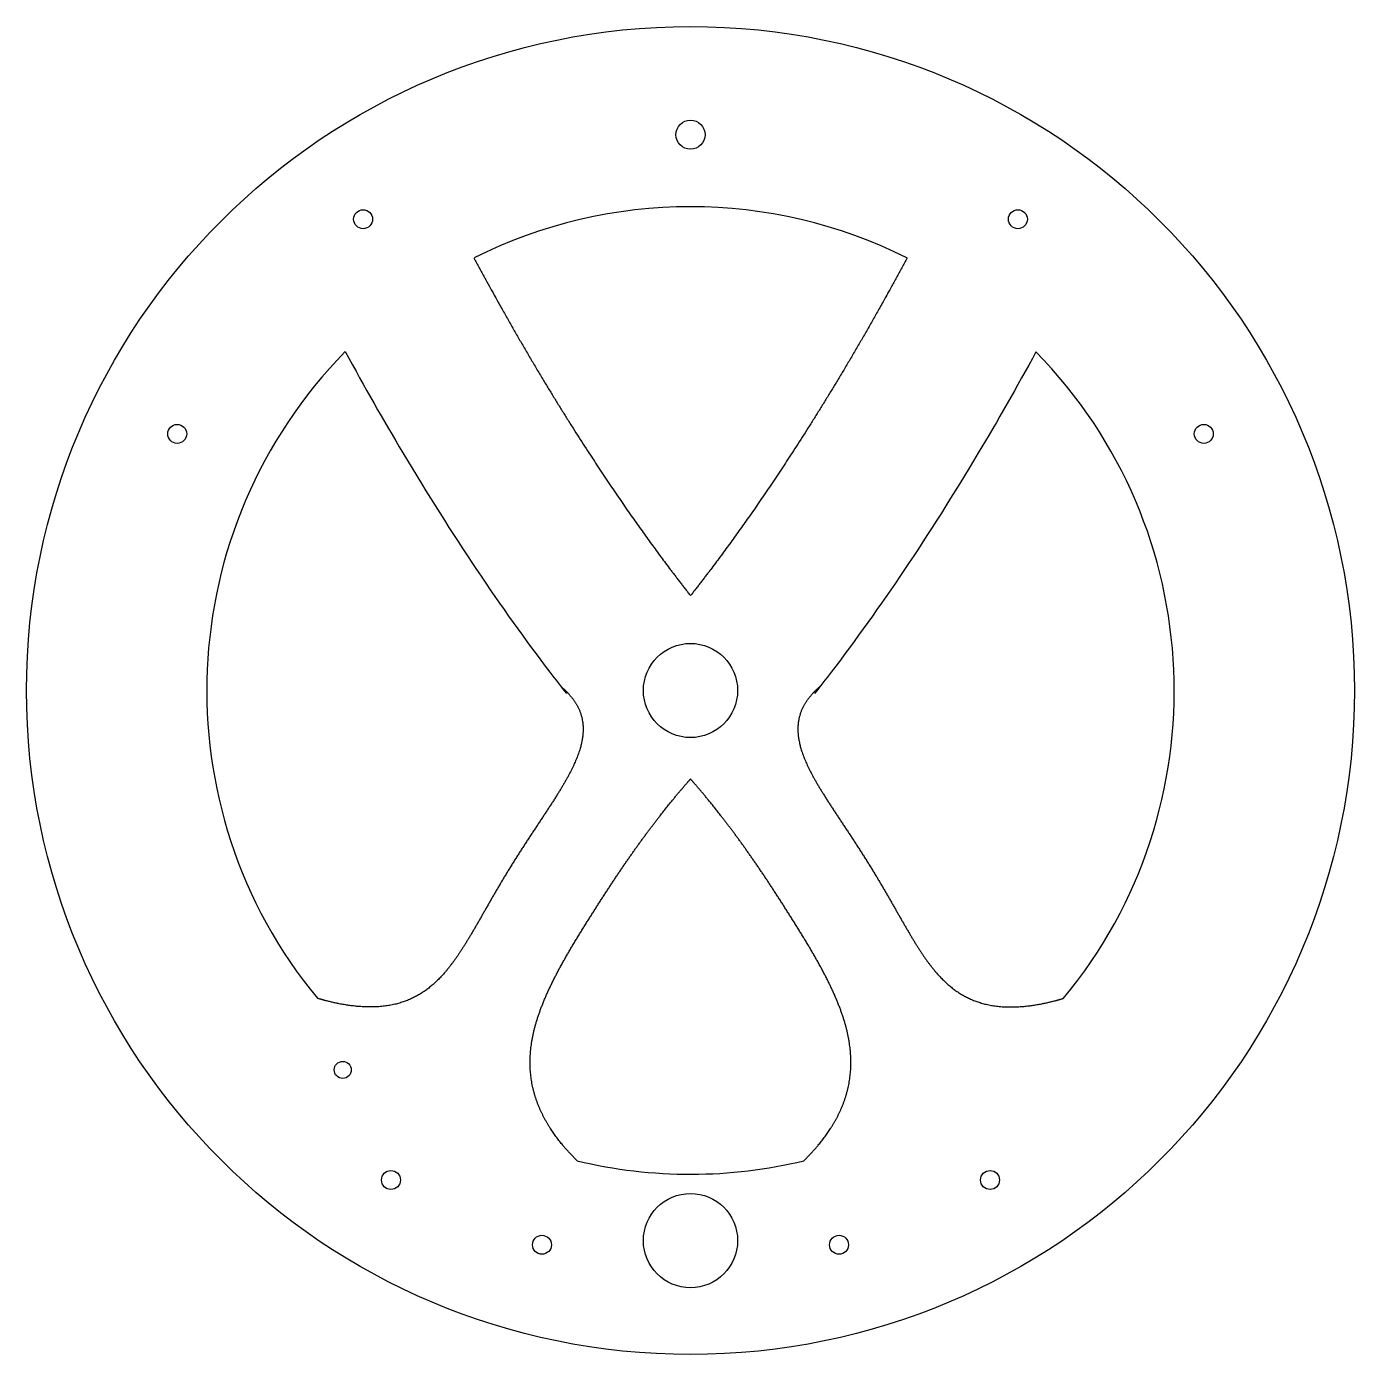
# Model space of a CAD drawing. Header units: millimetres. Extents: x -105 to 105, y -105 to 105.
import ezdxf

# ---------------------------------------------------------------- set-up
doc = ezdxf.new("R2010")
doc.units = ezdxf.units.MM
doc.layers.get('0').update_dxf_attribs({"linetype": 'CONTINUOUS'})

msp = doc.modelspace()

# ---------------------------------------------------------------- linework, layer by layer
for centre, radius in [((0, 0), 105), ((0, 87.9), 2.3), ((-51.78, 74.53), 1.5), ((51.78, 74.53), 1.5), ((-81.17, 40.58), 1.5), ((81.17, 40.58), 1.5), ((0, 0), 7.45), ((-55, -60), 1.35), ((-47.37, -77.41), 1.5), ((47.37, -77.41), 1.5), ((0, -87), 7.45), ((-23.49, -87.66), 1.5), ((23.49, -87.66), 1.5)]:
    msp.add_circle(centre, radius)
for start, end in [(63.4153, 116.5847), (135.5353, 219.5211), (-39.5211, 44.4243), (256.4586, 270.1249), (270.1249, 283.5414)]:
    msp.add_arc((0, 0), 76.5, start, end)
for points, degree, knots in [([(-34.24, 68.41), (-31.33, 62.96), (-24.4, 50.54), (-17.4, 39.15), (-10.5, 28.87), (-3.79, 19.81), (0, 15)], 5, [0.6523428, 0.6523428, 0.6523428, 0.6523428, 0.6523428, 0.6523428, 0.8, 1, 1, 1, 1, 1, 1]), ([(34.24, 68.41), (31.33, 62.96), (24.4, 50.54), (17.4, 39.15), (10.5, 28.87), (3.79, 19.81), (0, 15)], 5, [0.6523428, 0.6523428, 0.6523428, 0.6523428, 0.6523428, 0.6523428, 0.8, 1, 1, 1, 1, 1, 1]), ([(-54.6, 53.59), (-51.58, 48.01), (-48.53, 42.68), (-45.48, 37.57), (-37.71, 24.55), (-29.95, 12.99), (-22.25, 2.9), (-21.37, 1.75), (-20.5, 0.63), (-19.63, -0.48)], 3, [0.6682838, 0.6682838, 0.6682838, 0.6682838, 0.7547579, 0.7547579, 0.7547579, 0.9750195, 0.9750195, 0.9750195, 1, 1, 1, 1]), ([(54.63, 53.55), (51.61, 47.99), (48.56, 42.66), (45.51, 37.56), (37.73, 24.54), (29.96, 12.99), (22.25, 2.9), (21.38, 1.75), (20.5, 0.62), (19.63, -0.48)], 3, [0.668284, 0.668284, 0.668284, 0.668284, 0.7547579, 0.7547579, 0.7547579, 0.9750195, 0.9750195, 0.9750195, 1, 1, 1, 1])]:
    msp.add_open_spline(points, degree=degree, knots=knots)
for points in [[(-20.5, 0.63), (-20, 0.22), (-19.09, -0.63), (-18, -1.96), (-17.06, -3.88), (-16.78, -6.5), (-17.35, -9.36), (-18.66, -12.45), (-20.57, -15.76), (-22.86, -19.28), (-25.34, -22.97), (-27.83, -26.8), (-30.19, -30.69), (-32.39, -34.54), (-34.46, -38.22), (-36.51, -41.61), (-38.66, -44.57), (-41.03, -46.98), (-43.74, -48.76), (-46.86, -49.85), (-50.42, -50.23), (-53.63, -49.96), (-56.24, -49.45), (-58.07, -48.96), (-59.01, -48.68)], [(20.5, 0.63), (20, 0.22), (19.09, -0.63), (18, -1.96), (17.06, -3.88), (16.78, -6.5), (17.35, -9.36), (18.66, -12.45), (20.57, -15.76), (22.86, -19.28), (25.34, -22.97), (27.83, -26.8), (30.19, -30.69), (32.39, -34.54), (34.46, -38.22), (36.51, -41.61), (38.66, -44.57), (41.03, -46.98), (43.74, -48.76), (46.86, -49.85), (50.42, -50.23), (53.63, -49.96), (56.24, -49.45), (58.07, -48.96), (59.01, -48.68)], [(-17.91, -74.37), (-18.68, -73.62), (-20.13, -72.09), (-22, -69.77), (-23.9, -66.59), (-25.25, -62.5), (-25.6, -58.28), (-24.99, -53.95), (-23.52, -49.54), (-21.41, -45.08), (-18.89, -40.64), (-16.17, -36.26), (-13.44, -32), (-10.75, -27.93), (-8.06, -24.07), (-5.37, -20.46), (-3.22, -17.76), (-1.61, -15.84), (-0.54, -14.6), (0, -14)], [(17.91, -74.37), (18.68, -73.62), (20.13, -72.09), (22, -69.77), (23.9, -66.59), (25.25, -62.5), (25.6, -58.28), (24.99, -53.95), (23.52, -49.54), (21.41, -45.08), (18.89, -40.64), (16.17, -36.26), (13.44, -32), (10.75, -27.93), (8.06, -24.07), (5.37, -20.46), (3.22, -17.76), (1.61, -15.84), (0.54, -14.6), (0, -14)]]:
    msp.add_open_spline(points, degree=5)

doc.saveas('drawing.dxf')
